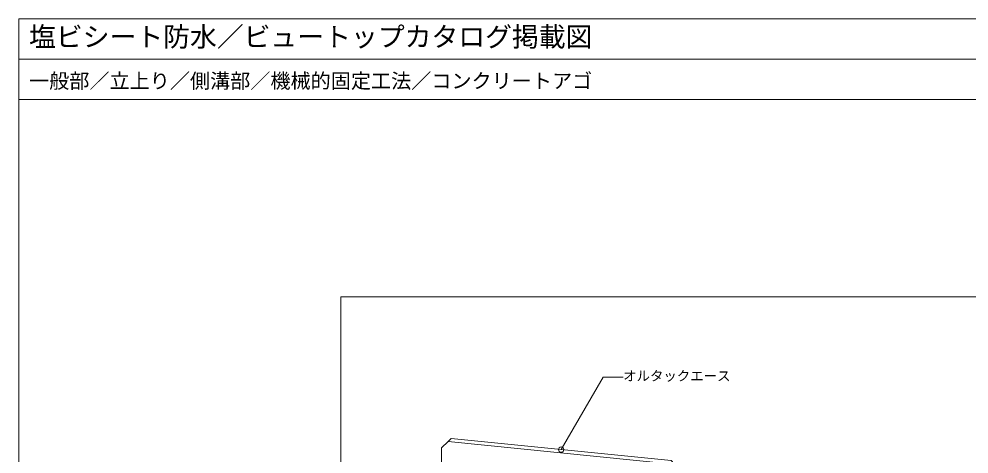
# Model space of a CAD drawing. Units: millimetres, scale not verified. Extents: x -1380 to 1380, y -955 to 955.
# Drawn here: x -1380 to 37, y 306 to 955 of the extents above; entities that cross this region are included whole.
import ezdxf
from ezdxf.enums import TextEntityAlignment as Align

# ---------------------------------------------------------------- set-up
doc = ezdxf.new("R2010")
doc.units = ezdxf.units.MM
doc.header["$LTSCALE"] = 3
for name, color, linetype, lineweight in [('0-0_0', 7, 'Continuous', 18), ('0-1_WAKU', 7, 'Continuous', 18), ('0-2_KUTAI', 3, 'Continuous', 18), ('0-3_BOUSUI', 1, 'Continuous', 18), ('0-4_MOJI', 7, 'Continuous', 18)]:
    doc.layers.add(name, color=color, linetype=linetype, lineweight=lineweight)
doc.styles.add('ＭＳ ゴシック', font='')
doc.styles.get('ＭＳ ゴシック').set_extended_font_data('MS Gothic')

msp = doc.modelspace()

# ---------------------------------------------------------------- linework, layer by layer
at = {"layer": '0-0_0'}
msp.add_line((-1380, 895), (1380, 895), dxfattribs=at)
msp.add_lwpolyline([(-900, -660), (900, -660), (900, 540), (-900, 540)], close=True, dxfattribs=at)
at = {"layer": '0-1_WAKU'}
for points in [[(1380, 835), (-1380, 835), (-1380, 955), (1380, 955)], [(-1380, -955), (1380, -955), (1380, 955), (-1380, 955)]]:
    msp.add_lwpolyline(points, close=True, dxfattribs=at)
at = {"layer": '0-2_KUTAI'}
msp.add_lwpolyline([(750, -160), (-50, -160), (-50, -210), (-550, -210), (-550, 90), (-480, 90), (-476, 110), (-460, 110), (-460, 90), (-410, 90), (-400, 100), (-400, 280), (-409.95, 290.995), (-740.05, 324.005), (-750, 315), (-750, -380), (-700, -380), (-700, -360), (-685, -360), (-680, -380), (-50, -380)], dxfattribs=at)
at = {"layer": '0-3_BOUSUI'}
for points in [[(-740.05, 324.005), (-735.482, 328.573), (-407.536, 295.778), (-395, 281.927), (-395, 97.929), (-402.929, 90), (-410, 90)], [(-740.05, 324.005), (-409.95, 290.995), (-400, 280), (-400, 100), (-410, 90)]]:
    msp.add_lwpolyline(points, dxfattribs=at)
at = {"layer": '0-4_MOJI'}
for p, q in [((-571.509, 312.176), (-509.009, 420.429)), ((-509.009, 420.429), (-479.009, 420.429))]:
    msp.add_line(p, q, dxfattribs=at)
msp.add_circle((-571.514, 312.185), 4, dxfattribs=at)

# ---------------------------------------------------------------- texts
at = {"layer": '0-1_WAKU', "style": 'ＭＳ ゴシック'}
for s, height, p in [('塩ビシート防水／ビュートップカタログ掲載図', 29.33, (-1365, 905)), ('一般部／立上り／側溝部／機械的固定工法／コンクリートアゴ', 21.99, (-1365, 845))]:
    msp.add_text(s, height=height, dxfattribs=at).set_placement(p, align=Align.BOTTOM_LEFT)
at = {"layer": '0-4_MOJI', "style": 'ＭＳ ゴシック'}
msp.add_text('オルタックエース', height=14.66, dxfattribs=at).set_placement((-479.009, 410.429), align=Align.BOTTOM_LEFT)

doc.saveas('drawing.dxf')
